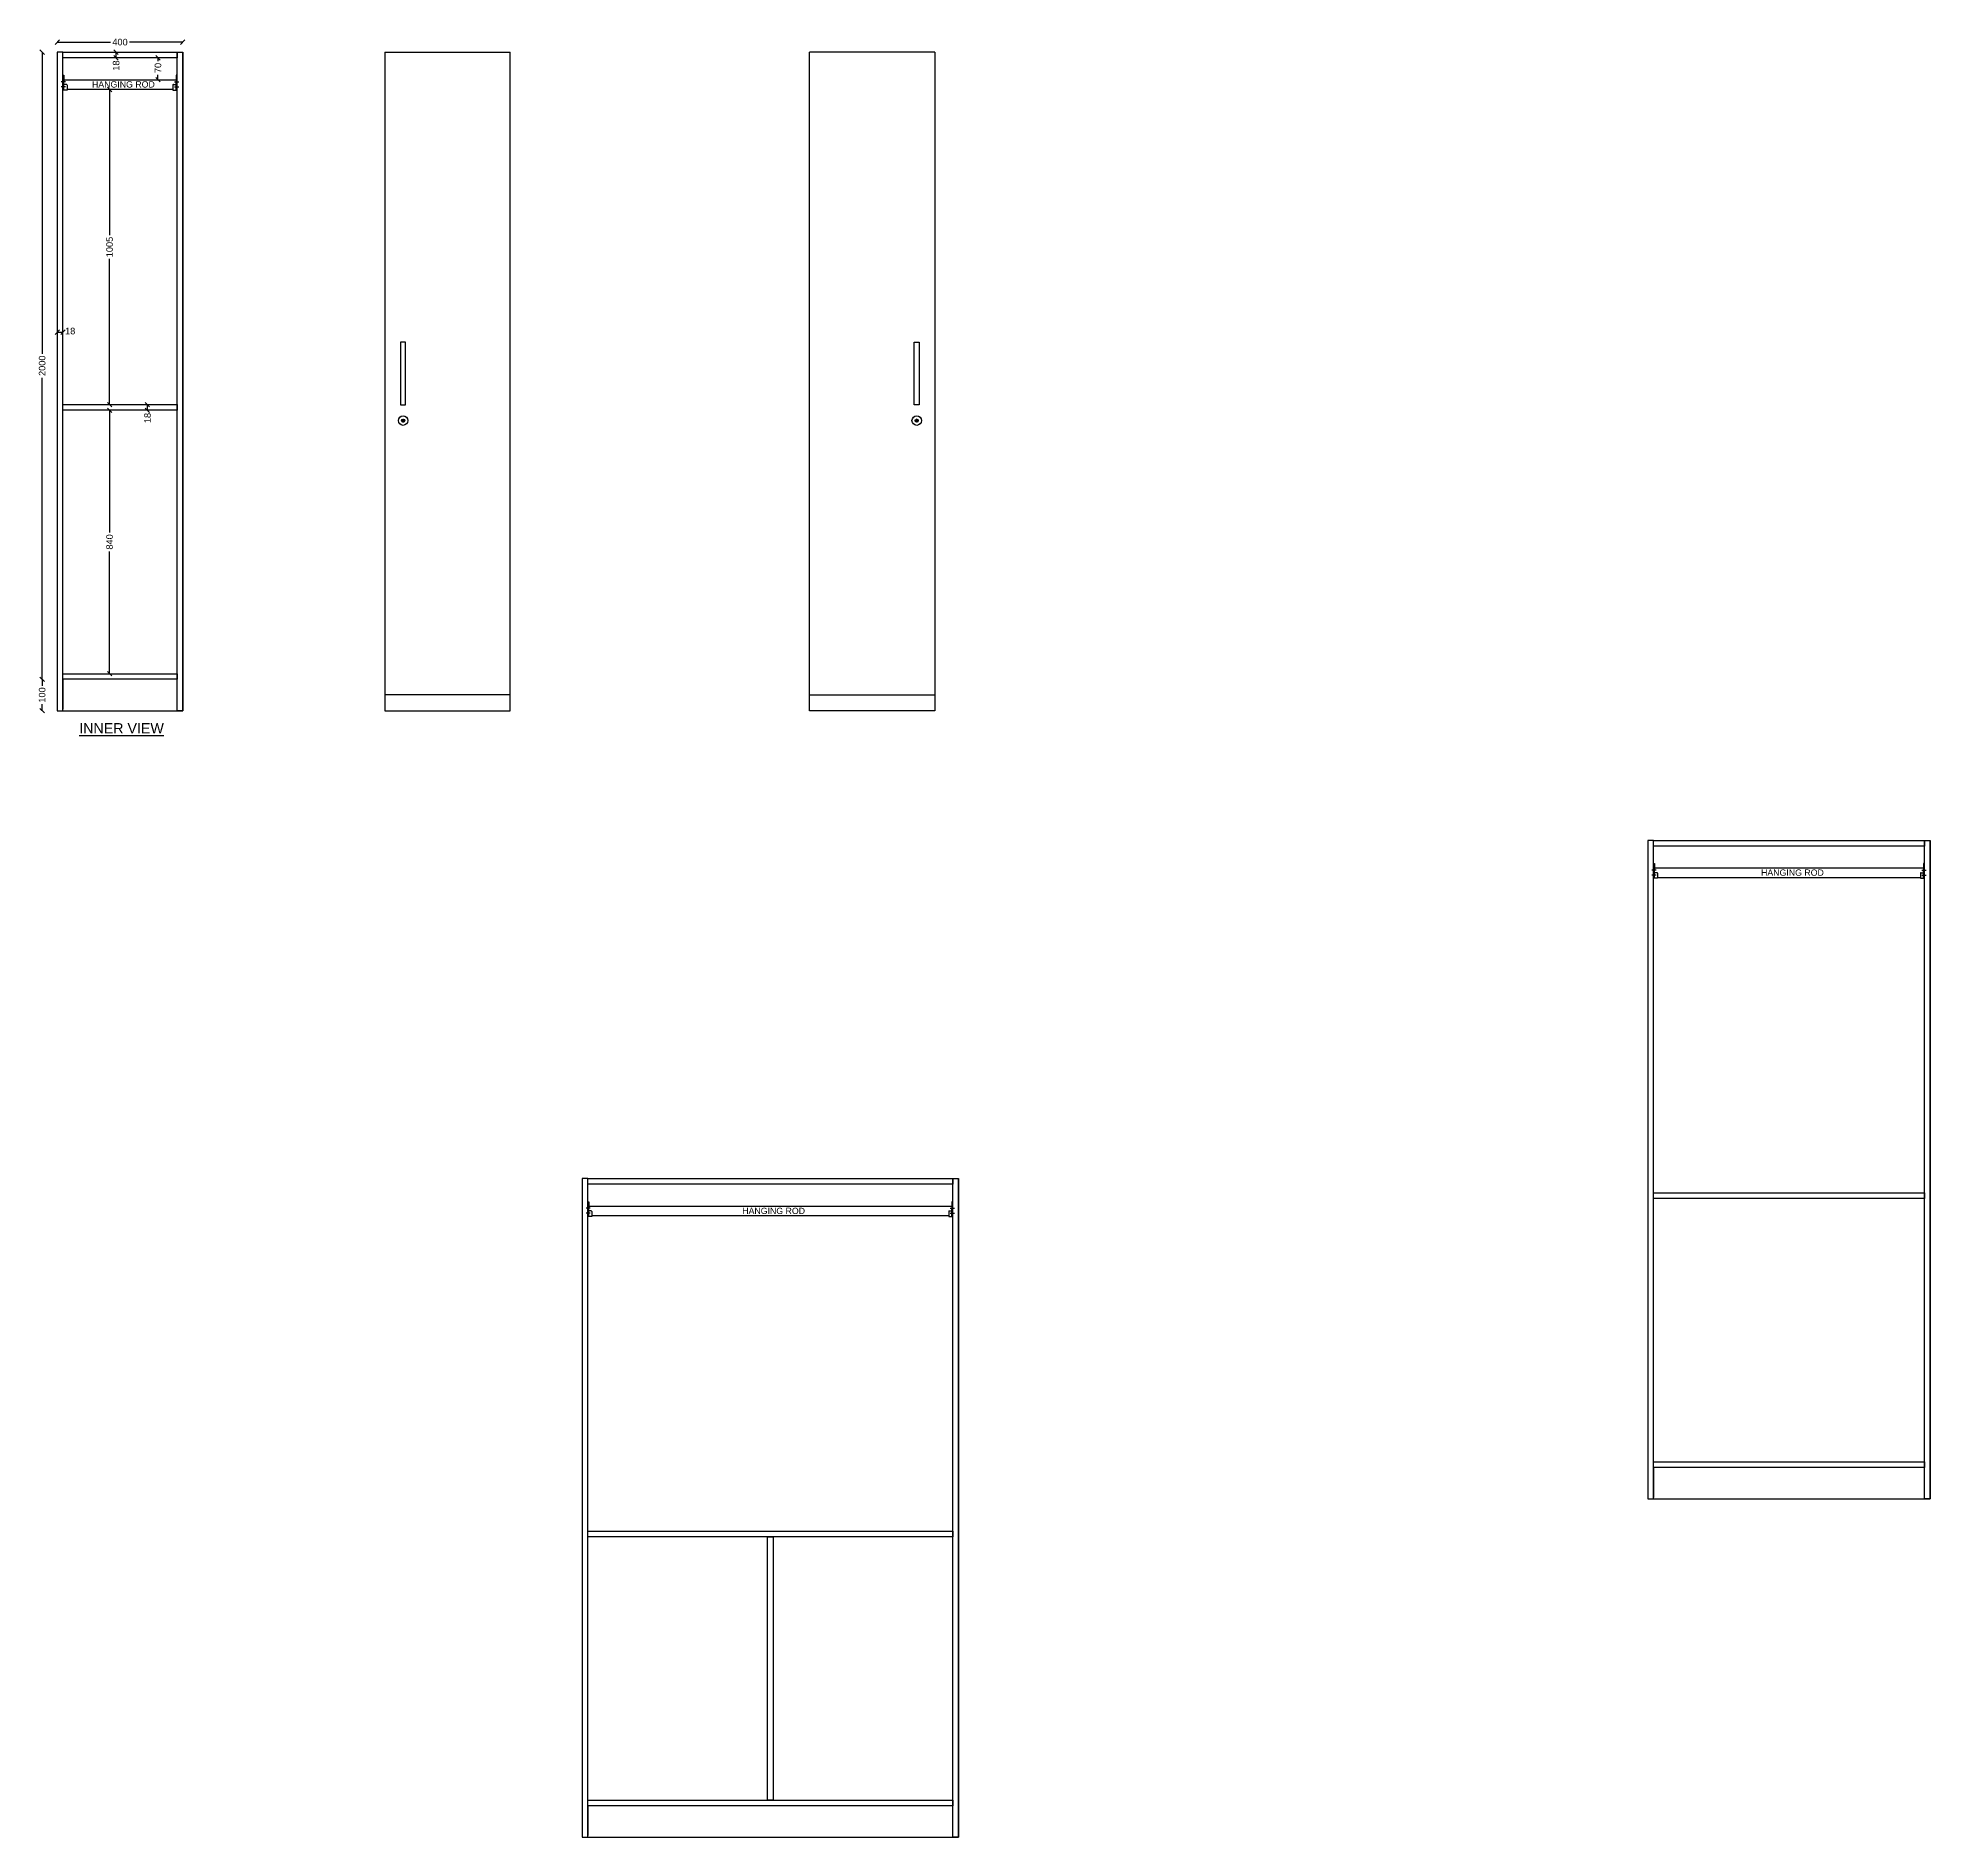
# Model space of a CAD drawing. Header units: millimetres. Extents: x 4065046 to 4134868, y -1476535 to -1460275.
# Drawn here: x 4120607 to 4126642, y -1472344 to -1466606 of the extents above; entities that cross this region are included whole.
import ezdxf

# ---------------------------------------------------------------- set-up
doc = ezdxf.new("R2010")
doc.units = ezdxf.units.MM
doc.header["$LTSCALE"] = 15
doc.header["$PDMODE"] = 35
doc.linetypes.add('HIDDEN', pattern=[9.525, 6.35, -3.175])
doc.layers.add('Hanging Rod', color=5, linetype='Continuous')
doc.layers.add('Text', color=7, linetype='Continuous', lineweight=5)
doc.styles.add('RAJ', font='', dxfattribs={"width": 0.8})
doc.styles.get("Standard").update_dxf_attribs({"font": 'arial.ttf'})
doc.styles.get('RAJ').set_extended_font_data('Bitstream Vera Serif')
doc.dimstyles.new('RAJ', dxfattribs={"dimscale": 7, "dimtxt": 2, "dimasz": 2, "dimexe": 1, "dimexo": 1, "dimgap": 1, "dimtad": 1, "dimdec": 1, "dimzin": 0, "dimdsep": 46, "dimtxsty": 'RAJ', "dimcen": 1, "dimclrd": 8, "dimclre": 8, "dimclrt": 8, "dimadec": 0, "dimazin": 0, "dimtfac": 1, "dimtdec": 1, "dimtofl": 0, "dimtmove": 0, "dimatfit": 3, "dimfxl": 1, "dimtolj": 1, "dimtzin": 0, "dimlwd": 9, "dimlwe": 9, "dimarcsym": 0})

# ---------------------------------------------------------------- blocks, each defined once
blk = doc.blocks.new('_Oblique')
at = {"color": 0, "linetype": 'ByBlock', "lineweight": -2}
blk.add_line((-0.5, -0.5), (0.5, 0.5), dxfattribs=at)
blk = doc.blocks.new('*D157')
at = {"color": 0, "lineweight": -2, "transparency": 16777216}
blk.add_line((-191213.2, -192001.5), (-191195.2, -192001.5), dxfattribs=at)
at = {"layer": 'Defpoints', "color": 0, "linetype": 'ByBlock', "lineweight": -2, "transparency": 16777216}
for p in [(-191213.2, -192001.5), (-191195.2, -192001.5), (-191195.2, -192001.5)]:
    blk.add_point(p, dxfattribs=at)
at = {"color": 0, "linetype": 'ByBlock', "lineweight": -2, "transparency": 16777216, "xscale": 14, "yscale": 14, "zscale": 14, "rotation": 180}
blk.add_blockref('_Oblique', (-191213.2, -192001.5), dxfattribs=at)
at = {"color": 0, "linetype": 'ByBlock', "lineweight": -2, "transparency": 16777216, "xscale": 14, "yscale": 14, "zscale": 14}
blk.add_blockref('_Oblique', (-191195.2, -192001.5), dxfattribs=at)
at = {"linetype": 'ByBlock', "lineweight": -2, "transparency": 16777216, "insert": (-191172.1, -191998.1), "char_height": 21, "attachment_point": 5}
blk.add_mtext('\\A1;18', dxfattribs=at)
blk = doc.blocks.new('_None')
blk = doc.blocks.new('*D162')
at = {"color": 0, "lineweight": -2, "transparency": 16777216}
for p, q in [((-191213.2, -191076.7), (-191043.8, -191076.7)), ((-190813.2, -191076.7), (-190982.6, -191076.7))]:
    blk.add_line(p, q, dxfattribs=at)
at = {"layer": 'Defpoints', "color": 0, "linetype": 'ByBlock', "lineweight": -2, "transparency": 16777216}
for p in [(-190813.2, -191076.7), (-191213.2, -191108.6), (-190813.2, -191108.6)]:
    blk.add_point(p, dxfattribs=at)
at = {"color": 0, "linetype": 'ByBlock', "lineweight": -2, "transparency": 16777216, "xscale": 14, "yscale": 14, "zscale": 14, "rotation": 180}
blk.add_blockref('_Oblique', (-191213.2, -191076.7), dxfattribs=at)
at = {"color": 0, "linetype": 'ByBlock', "lineweight": -2, "transparency": 16777216, "xscale": 14, "yscale": 14, "zscale": 14}
blk.add_blockref('_Oblique', (-190813.2, -191076.7), dxfattribs=at)
at = {"linetype": 'ByBlock', "lineweight": -2, "transparency": 16777216, "insert": (-191013.2, -191076.7), "char_height": 21, "attachment_point": 5}
blk.add_mtext('\\A1;400', dxfattribs=at)
blk = doc.blocks.new('*D163')
at = {"color": 0, "lineweight": -2, "transparency": 16777216}
for p, q in [((-191261.4, -191108.6), (-191261.4, -192070.1)), ((-191261.4, -193108.6), (-191261.4, -192147.1))]:
    blk.add_line(p, q, dxfattribs=at)
at = {"layer": 'Defpoints', "color": 0, "linetype": 'ByBlock', "lineweight": -2, "transparency": 16777216}
for p in [(-191261.4, -191108.6), (-191213.2, -191108.6), (-191195.2, -193108.6)]:
    blk.add_point(p, dxfattribs=at)
at = {"color": 0, "linetype": 'ByBlock', "lineweight": -2, "transparency": 16777216, "xscale": 14, "yscale": 14, "zscale": 14}
for p, rotation in [((-191261.4, -191108.6), 90), ((-191261.4, -193108.6), 270)]:
    blk.add_blockref('_Oblique', p, dxfattribs=dict(at, rotation=rotation))
at = {"linetype": 'ByBlock', "lineweight": -2, "transparency": 16777216, "insert": (-191261.4, -192108.6), "char_height": 21, "attachment_point": 5, "rotation": 90}
blk.add_mtext('\\A1;2000', dxfattribs=at)
blk = doc.blocks.new('*D164')
at = {"color": 0, "lineweight": -2, "transparency": 16777216}
for p, q in [((-191261.4, -193108.6), (-191261.4, -193129.4)), ((-191261.4, -193208.6), (-191261.4, -193187.7))]:
    blk.add_line(p, q, dxfattribs=at)
at = {"layer": 'Defpoints', "color": 0, "linetype": 'ByBlock', "lineweight": -2, "transparency": 16777216}
for p in [(-191261.4, -193108.6), (-191195.2, -193108.6), (-191213.2, -193208.6)]:
    blk.add_point(p, dxfattribs=at)
at = {"color": 0, "linetype": 'ByBlock', "lineweight": -2, "transparency": 16777216, "xscale": 14, "yscale": 14, "zscale": 14}
for p, rotation in [((-191261.4, -193108.6), 90), ((-191261.4, -193208.6), 270)]:
    blk.add_blockref('_Oblique', p, dxfattribs=dict(at, rotation=rotation))
at = {"linetype": 'ByBlock', "lineweight": -2, "transparency": 16777216, "insert": (-191261.4, -193158.6), "char_height": 21, "attachment_point": 5, "rotation": 90}
blk.add_mtext('\\A1;100', dxfattribs=at)
blk = doc.blocks.new('*D158')
at = {"color": 0, "lineweight": -2, "transparency": 16777216}
blk.add_line((-191025.6, -191126.6), (-191025.6, -191108.6), dxfattribs=at)
at = {"layer": 'Defpoints', "color": 0, "linetype": 'ByBlock', "lineweight": -2, "transparency": 16777216}
for p in [(-191025.6, -191108.6), (-191025.6, -191108.6), (-191025.6, -191126.6)]:
    blk.add_point(p, dxfattribs=at)
at = {"color": 0, "linetype": 'ByBlock', "lineweight": -2, "transparency": 16777216, "xscale": 14, "yscale": 14, "zscale": 14}
for p, rotation in [((-191025.6, -191108.6), 90), ((-191025.6, -191126.6), 270)]:
    blk.add_blockref('_Oblique', p, dxfattribs=dict(at, rotation=rotation))
at = {"linetype": 'ByBlock', "lineweight": -2, "transparency": 16777216, "insert": (-191025.4, -191151.4), "char_height": 21, "attachment_point": 5, "rotation": 90}
blk.add_mtext('\\A1;18', dxfattribs=at)
blk = doc.blocks.new('*D168')
at = {"color": 0, "lineweight": -2, "transparency": 16777216}
for p, q in [((-190892.1, -191126.6), (-190892.1, -191137.1)), ((-190892.1, -191196.6), (-190892.1, -191181))]:
    blk.add_line(p, q, dxfattribs=at)
at = {"layer": 'Defpoints', "color": 0, "linetype": 'ByBlock', "lineweight": -2, "transparency": 16777216}
for p in [(-190892.1, -191126.6), (-190855.2, -191126.6), (-190855.2, -191196.6)]:
    blk.add_point(p, dxfattribs=at)
at = {"color": 0, "linetype": 'ByBlock', "lineweight": -2, "transparency": 16777216, "xscale": 14, "yscale": 14, "zscale": 14}
for p, rotation in [((-190892.1, -191126.6), 90), ((-190892.1, -191196.6), 270)]:
    blk.add_blockref('_Oblique', p, dxfattribs=dict(at, rotation=rotation))
at = {"linetype": 'ByBlock', "lineweight": -2, "transparency": 16777216, "insert": (-190892.1, -191159.1), "char_height": 21, "attachment_point": 5, "rotation": 90}
blk.add_mtext('\\A1;70', dxfattribs=at)
blk = doc.blocks.new('*D169')
at = {"color": 0, "lineweight": -2, "transparency": 16777216}
blk.add_line((-190925.6, -192250.5), (-190925.6, -192232.5), dxfattribs=at)
at = {"layer": 'Defpoints', "color": 0, "linetype": 'ByBlock', "lineweight": -2, "transparency": 16777216}
for p in [(-190925.6, -192232.5), (-190925.6, -192232.5), (-190925.6, -192250.5)]:
    blk.add_point(p, dxfattribs=at)
at = {"color": 0, "linetype": 'ByBlock', "lineweight": -2, "transparency": 16777216, "xscale": 14, "yscale": 14, "zscale": 14}
for p, rotation in [((-190925.6, -192232.5), 90), ((-190925.6, -192250.5), 270)]:
    blk.add_blockref('_Oblique', p, dxfattribs=dict(at, rotation=rotation))
at = {"linetype": 'ByBlock', "lineweight": -2, "transparency": 16777216, "insert": (-190925.4, -192275.3), "char_height": 21, "attachment_point": 5, "rotation": 90}
blk.add_mtext('\\A1;18', dxfattribs=at)
blk = doc.blocks.new('*D170')
at = {"color": 0, "lineweight": -2, "transparency": 16777216}
for p, q in [((-191046.5, -191227.6), (-191046.5, -191692.6)), ((-191046.5, -192232.5), (-191046.5, -191767.5))]:
    blk.add_line(p, q, dxfattribs=at)
at = {"layer": 'Defpoints', "color": 0, "linetype": 'ByBlock', "lineweight": -2, "transparency": 16777216}
for p in [(-191105, -191227.6), (-191046.5, -191227.6), (-191105, -192232.5)]:
    blk.add_point(p, dxfattribs=at)
at = {"color": 0, "linetype": 'ByBlock', "lineweight": -2, "transparency": 16777216, "xscale": 14, "yscale": 14, "zscale": 14}
for p, rotation in [((-191046.5, -191227.6), 90), ((-191046.5, -192232.5), 270)]:
    blk.add_blockref('_Oblique', p, dxfattribs=dict(at, rotation=rotation))
at = {"linetype": 'ByBlock', "lineweight": -2, "transparency": 16777216, "insert": (-191046.5, -191730), "char_height": 21, "attachment_point": 5, "rotation": 90}
blk.add_mtext('\\A1;1005', dxfattribs=at)
blk = doc.blocks.new('*D171')
at = {"color": 0, "lineweight": -2, "transparency": 16777216}
for p, q in [((-191046.5, -192250.5), (-191046.5, -192640.3)), ((-191046.5, -193090.6), (-191046.5, -192700.7))]:
    blk.add_line(p, q, dxfattribs=at)
at = {"layer": 'Defpoints', "color": 0, "linetype": 'ByBlock', "lineweight": -2, "transparency": 16777216}
for p in [(-191024.5, -192250.5), (-191046.5, -193090.6), (-191024.5, -193090.6)]:
    blk.add_point(p, dxfattribs=at)
at = {"color": 0, "linetype": 'ByBlock', "lineweight": -2, "transparency": 16777216, "xscale": 14, "yscale": 14, "zscale": 14}
for p, rotation in [((-191046.5, -192250.5), 90), ((-191046.5, -193090.6), 270)]:
    blk.add_blockref('_Oblique', p, dxfattribs=dict(at, rotation=rotation))
at = {"linetype": 'ByBlock', "lineweight": -2, "transparency": 16777216, "insert": (-191046.5, -192670.5), "char_height": 21, "attachment_point": 5, "rotation": 90}
blk.add_mtext('\\A1;840', dxfattribs=at)
blk = doc.blocks.new('49')
for p, q in [((-191213.2, -191108.6), (-191213.2, -193208.6)), ((-190813.2, -193208.6), (-190813.2, -191108.6)), ((-190813.2, -193208.6), (-190813.2, -193108.6)), ((-191213.2, -193208.6), (-190813.2, -193208.6))]:
    blk.add_line(p, q)
at = {"color": 3}
for p, q in [((-191187.1, -191203.1), (-191200.3, -191203.1)), ((-191187.1, -191219.1), (-191200.3, -191219.1)), ((-190839.3, -191203.1), (-190826.1, -191203.1)), ((-190839.3, -191219.1), (-190826.1, -191219.1))]:
    blk.add_line(p, q, dxfattribs=at)
for points in [[(-191195.2, -191108.6), (-191213.2, -191108.6), (-191213.2, -193208.6), (-191195.2, -193208.6)], [(-191195.2, -191108.6), (-190831.2, -191108.6), (-190831.2, -191126.6), (-191195.2, -191126.6)], [(-190831.2, -191108.6), (-190813.2, -191108.6), (-190813.2, -193208.6), (-190831.2, -193208.6)], [(-191195.2, -192232.5), (-190831.2, -192232.5), (-190831.2, -192250.5), (-191195.2, -192250.5)], [(-191195.2, -193090.6), (-190831.2, -193090.6), (-190831.2, -193108.6), (-191195.2, -193108.6)]]:
    blk.add_lwpolyline(points, close=True)
at = {"color": 5}
for points in [[(-191192.2, -191211.7), (-191192.2, -191196.6), (-190834.2, -191196.6), (-190834.2, -191211.7)], [(-190844.2, -191227.6), (-191182.2, -191227.6)]]:
    blk.add_lwpolyline(points, dxfattribs=at)
at = {"linetype": 'HIDDEN'}
blk.add_lwpolyline([(-191195.2, -193208.6), (-190831.2, -193208.6), (-190831.2, -193108.6), (-191195.2, -193108.6)], close=True, dxfattribs=at)
at = {"layer": 'Hanging Rod'}
for p, q in [((-191195.2, -191229.6), (-191195.2, -191182.1)), ((-191195.2, -191182.1), (-191192.2, -191182.1)), ((-191192.2, -191182.1), (-191192.2, -191201.6)), ((-191192.2, -191229.6), (-191192.2, -191201.6)), ((-191184.2, -191211.7), (-191192.2, -191211.7)), ((-191182.2, -191212.7), (-191182.2, -191229.6)), ((-190844.2, -191212.7), (-190844.2, -191229.6)), ((-190842.2, -191211.7), (-190834.2, -191211.7)), ((-190831.2, -191182.1), (-190834.2, -191182.1)), ((-190834.2, -191182.1), (-190834.2, -191201.6)), ((-190834.2, -191229.6), (-190834.2, -191201.6)), ((-190831.2, -191229.6), (-190831.2, -191182.1)), ((-191192.2, -191229.6), (-191195.2, -191229.6)), ((-191182.2, -191229.6), (-191192.2, -191229.6)), ((-190844.2, -191229.6), (-190834.2, -191229.6)), ((-190834.2, -191229.6), (-190831.2, -191229.6))]:
    blk.add_line(p, q, dxfattribs=at)
for centre, start, end in [((-191183.6, -191212.9), 8.13097, 118.73893), ((-190842.9, -191212.9), 61.26107, 171.86903)]:
    blk.add_arc(centre, 1.36, start, end, dxfattribs=at)
blk.add_text('%%UINNER VIEW', height=32.5).set_placement((-191143.2, -193280.8))
at = {"layer": 'Text', "ltscale": 3, "insert": (-191002.4, -191201.4), "char_height": 20, "width": 370.207, "attachment_point": 2}
blk.add_mtext('\\pxqc;HANGING ROD', dxfattribs=at)
at = {"linetype": 'ByBlock', "lineweight": -2}
for base, p1, p2, picture, middle in [((-191261.4, -191108.6), (-191195.2, -193108.6), (-191213.2, -191108.6), '*D163', (-191261.4, -192108.6)), ((-191046.5, -191227.6), (-191105, -192232.5), (-191105, -191227.6), '*D170', (-191046.5, -191730)), ((-191046.5, -193090.6), (-191024.5, -192250.5), (-191024.5, -193090.6), '*D171', (-191046.5, -192670.5))]:
    dim = blk.add_linear_dim(base=base, p1=p1, p2=p2, angle=90, dimstyle='RAJ', override={"dimtxt": 3, "dimtad": 0, "dimdec": 0, "dimtxsty": 'Standard', "dimblk": 'Oblique', "dimcen": 0, "dimse1": 1, "dimse2": 1, "dimclrd": 0, "dimclre": 0, "dimclrt": 256, "dimtdec": 0, "dimtmove": 2, "dimldrblk": 'None', "dimfxl": 0.5, "dimlwd": 65534, "dimlwe": 65534, "dimarcsym": 2}, dxfattribs=at)
    dim.commit()
    dim.dimension.update_dxf_attribs({"geometry": picture, "text_midpoint": middle})
dim = blk.add_linear_dim(base=(-190813.2, -191076.7), p1=(-191213.2, -191108.6), p2=(-190813.2, -191108.6), dimstyle='RAJ', override={"dimtxt": 3, "dimtad": 0, "dimdec": 0, "dimtxsty": 'Standard', "dimblk": 'Oblique', "dimcen": 0, "dimse1": 1, "dimse2": 1, "dimclrd": 0, "dimclre": 0, "dimclrt": 256, "dimtdec": 0, "dimtmove": 2, "dimldrblk": 'None', "dimfxl": 0.5, "dimlwd": 65534, "dimlwe": 65534, "dimarcsym": 2}, dxfattribs=at)
dim.commit()
dim.dimension.update_dxf_attribs({"geometry": '*D162', "text_midpoint": (-191013.2, -191076.7)})
for base, p1, p2, picture, middle in [((-191025.6, -191108.6), (-191025.6, -191126.6), (-191025.6, -191108.6), '*D158', (-191025.4, -191151.4)), ((-190892.1, -191126.6), (-190855.2, -191196.6), (-190855.2, -191126.6), '*D168', (-190892.1, -191159.1)), ((-190925.6, -192232.5), (-190925.6, -192250.5), (-190925.6, -192232.5), '*D169', (-190925.4, -192275.3)), ((-191261.4, -193108.6), (-191213.2, -193208.6), (-191195.2, -193108.6), '*D164', (-191261.4, -193158.6))]:
    dim = blk.add_linear_dim(base=base, p1=p1, p2=p2, angle=90, dimstyle='RAJ', override={"dimtxt": 3, "dimtad": 0, "dimdec": 0, "dimtxsty": 'Standard', "dimblk": 'Oblique', "dimcen": 0, "dimse1": 1, "dimse2": 1, "dimclrd": 0, "dimclre": 0, "dimclrt": 256, "dimtdec": 0, "dimtmove": 2, "dimldrblk": 'None', "dimfxl": 0.5, "dimlwd": 65534, "dimlwe": 65534, "dimarcsym": 2}, dxfattribs=at)
    dim.commit()
    dim.dimension.update_dxf_attribs({"geometry": picture, "text_midpoint": middle, "dimtype": 128})
dim = blk.add_linear_dim(base=(-191195.2, -192001.5), p1=(-191213.2, -192001.5), p2=(-191195.2, -192001.5), dimstyle='RAJ', override={"dimtxt": 3, "dimtad": 0, "dimdec": 0, "dimtxsty": 'Standard', "dimblk": 'Oblique', "dimcen": 0, "dimse1": 1, "dimse2": 1, "dimclrd": 0, "dimclre": 0, "dimclrt": 256, "dimtdec": 0, "dimtmove": 2, "dimldrblk": 'None', "dimfxl": 0.5, "dimlwd": 65534, "dimlwe": 65534, "dimarcsym": 2}, dxfattribs=at)
dim.commit()
dim.dimension.update_dxf_attribs({"geometry": '*D157', "text_midpoint": (-191172.1, -191998.1), "dimtype": 128})

msp = doc.modelspace()

# ---------------------------------------------------------------- linework, layer by layer
for p, q in [((4121714, -1466652.1), (4121714, -1468752.1)), ((4122114, -1468752.1), (4122114, -1466652.1)), ((4123067.9, -1468752.1), (4123067.9, -1466652.1)), ((4123467.9, -1466652.1), (4123467.9, -1468752.1)), ((4121771.6, -1467822.7), (4121772.6, -1467822.7)), ((4121771.6, -1467822.7), (4121771.6, -1467825.8)), ((4121771.6, -1467828.5), (4121771.6, -1467831.7)), ((4121771.6, -1467831.7), (4121772.6, -1467831.7)), ((4121772.6, -1467822.7), (4121772.6, -1467825.8)), ((4121772.6, -1467828.5), (4121772.6, -1467831.7)), ((4123410.3, -1467822.7), (4123409.3, -1467822.7)), ((4123409.3, -1467822.7), (4123409.3, -1467825.8)), ((4123409.3, -1467828.5), (4123409.3, -1467831.7)), ((4123410.3, -1467831.7), (4123409.3, -1467831.7)), ((4123410.3, -1467822.7), (4123410.3, -1467825.8)), ((4123410.3, -1467828.5), (4123410.3, -1467831.7)), ((4121714, -1468752.1), (4122114, -1468752.1)), ((4123467.9, -1468752.1), (4123067.9, -1468752.1)), ((4125741.7, -1469165.7), (4125741.7, -1471265.7)), ((4126641.7, -1471265.7), (4126641.7, -1469165.7)), ((4122342.9, -1470244.4), (4122342.9, -1472344.4)), ((4123542.9, -1472344.4), (4123542.9, -1470244.4)), ((4126641.7, -1471265.7), (4126641.7, -1471165.7)), ((4125741.7, -1471265.7), (4126641.7, -1471265.7)), ((4123542.9, -1472344.4), (4123542.9, -1472244.4)), ((4122342.9, -1472344.4), (4123542.9, -1472344.4))]:
    msp.add_line(p, q)
at = {"linetype": 'ByBlock', "lineweight": -2}
for p, q in [((4121714, -1466652.1), (4122114, -1466652.1)), ((4123467.9, -1466652.1), (4123067.9, -1466652.1))]:
    msp.add_line(p, q, dxfattribs=at)
at = {"color": 3}
for p, q in [((4125767.7, -1469260.2), (4125754.6, -1469260.2)), ((4125767.7, -1469276.2), (4125754.6, -1469276.2)), ((4126615.6, -1469260.2), (4126628.7, -1469260.2)), ((4126615.6, -1469276.2), (4126628.7, -1469276.2)), ((4122369, -1470338.9), (4122355.8, -1470338.9)), ((4122369, -1470354.9), (4122355.8, -1470354.9)), ((4123516.8, -1470338.9), (4123530, -1470338.9)), ((4123516.8, -1470354.9), (4123530, -1470354.9))]:
    msp.add_line(p, q, dxfattribs=at)
for points in [[(4121780.2, -1467577.2), (4121764, -1467577.2), (4121764, -1467777.2), (4121780.2, -1467777.2)], [(4123401.7, -1467577.2), (4123417.9, -1467577.2), (4123417.9, -1467777.2), (4123401.7, -1467777.2)], [(4125759.7, -1469165.7), (4125741.7, -1469165.7), (4125741.7, -1471265.7), (4125759.7, -1471265.7)], [(4125759.7, -1469165.7), (4126623.7, -1469165.7), (4126623.7, -1469183.7), (4125759.7, -1469183.7)], [(4126623.7, -1469165.7), (4126641.7, -1469165.7), (4126641.7, -1471265.7), (4126623.7, -1471265.7)], [(4122360.9, -1470244.4), (4122342.9, -1470244.4), (4122342.9, -1472344.4), (4122360.9, -1472344.4)], [(4122360.9, -1470244.4), (4123524.9, -1470244.4), (4123524.9, -1470262.4), (4122360.9, -1470262.4)], [(4123524.9, -1470244.4), (4123542.9, -1470244.4), (4123542.9, -1472344.4), (4123524.9, -1472344.4)], [(4125759.7, -1470289.6), (4126623.7, -1470289.6), (4126623.7, -1470307.6), (4125759.7, -1470307.6)], [(4125759.7, -1471147.7), (4126623.7, -1471147.7), (4126623.7, -1471165.7), (4125759.7, -1471165.7)], [(4122360.9, -1471368.4), (4123524.9, -1471368.4), (4123524.9, -1471386.4), (4122360.9, -1471386.4)], [(4122933.9, -1472226.4), (4122933.9, -1471386.4), (4122951.9, -1471386.4), (4122951.9, -1472226.4)], [(4122360.9, -1472226.4), (4123524.9, -1472226.4), (4123524.9, -1472244.4), (4122360.9, -1472244.4)]]:
    msp.add_lwpolyline(points, close=True)
at = {"linetype": 'Continuous'}
for points in [[(4121714, -1468752.1), (4122114, -1468752.1), (4122114, -1468702.1), (4121714, -1468702.1)], [(4123467.9, -1468752.1), (4123067.9, -1468752.1), (4123067.9, -1468702.1), (4123467.9, -1468702.1)]]:
    msp.add_lwpolyline(points, close=True, dxfattribs=at)
at = {"color": 5}
for points in [[(4125762.7, -1469268.8), (4125762.7, -1469253.7), (4126620.7, -1469253.7), (4126620.7, -1469268.8)], [(4126610.7, -1469284.7), (4125772.7, -1469284.7)], [(4122363.9, -1470347.6), (4122363.9, -1470332.4), (4123521.9, -1470332.4), (4123521.9, -1470347.6)], [(4123511.9, -1470363.4), (4122373.9, -1470363.4)]]:
    msp.add_lwpolyline(points, dxfattribs=at)
at = {"linetype": 'HIDDEN'}
for points in [[(4125759.7, -1471265.7), (4126623.7, -1471265.7), (4126623.7, -1471165.7), (4125759.7, -1471165.7)], [(4122360.9, -1472344.4), (4123524.9, -1472344.4), (4123524.9, -1472244.4), (4122360.9, -1472244.4)]]:
    msp.add_lwpolyline(points, close=True, dxfattribs=at)
for centre, radius in [((4121772.1, -1467827.2), 15), ((4121772.1, -1467827.2), 5), ((4123409.8, -1467827.2), 15), ((4123409.8, -1467827.2), 5)]:
    msp.add_circle(centre, radius)
for centre, start, end in [((4121772.1, -1467827.2), 110.40665, 249.59335), ((4121772.1, -1467827.2), 290.40665, 69.59335), ((4123409.8, -1467827.2), 110.40665, 249.59335), ((4123409.8, -1467827.2), 290.40665, 69.59335)]:
    msp.add_arc(centre, 1.43, start, end)
at = {"layer": 'Hanging Rod'}
for p, q in [((4125759.7, -1469286.7), (4125759.7, -1469239.2)), ((4125759.7, -1469239.2), (4125762.7, -1469239.2)), ((4125762.7, -1469239.2), (4125762.7, -1469258.7)), ((4126623.7, -1469239.2), (4126620.7, -1469239.2)), ((4126620.7, -1469239.2), (4126620.7, -1469258.7)), ((4126623.7, -1469286.7), (4126623.7, -1469239.2)), ((4125762.7, -1469286.7), (4125759.7, -1469286.7)), ((4125762.7, -1469286.7), (4125762.7, -1469258.7)), ((4125770.7, -1469268.8), (4125762.7, -1469268.8)), ((4125772.7, -1469286.7), (4125762.7, -1469286.7)), ((4125772.7, -1469270.8), (4125772.7, -1469286.7)), ((4126610.7, -1469270.8), (4126610.7, -1469286.7)), ((4126610.7, -1469286.7), (4126620.7, -1469286.7)), ((4126612.7, -1469268.8), (4126620.7, -1469268.8)), ((4126620.7, -1469286.7), (4126620.7, -1469258.7)), ((4126620.7, -1469286.7), (4126623.7, -1469286.7)), ((4122360.9, -1470365.4), (4122360.9, -1470317.9)), ((4122360.9, -1470317.9), (4122363.9, -1470317.9)), ((4122363.9, -1470317.9), (4122363.9, -1470337.5)), ((4123524.9, -1470317.9), (4123521.9, -1470317.9)), ((4123521.9, -1470317.9), (4123521.9, -1470337.5)), ((4123524.9, -1470365.4), (4123524.9, -1470317.9)), ((4122363.9, -1470365.4), (4122360.9, -1470365.4)), ((4122363.9, -1470365.4), (4122363.9, -1470337.5)), ((4122371.9, -1470347.6), (4122363.9, -1470347.6)), ((4122373.9, -1470365.4), (4122363.9, -1470365.4)), ((4122373.9, -1470349.6), (4122373.9, -1470365.4)), ((4123511.9, -1470349.6), (4123511.9, -1470365.4)), ((4123511.9, -1470365.4), (4123521.9, -1470365.4)), ((4123513.9, -1470347.6), (4123521.9, -1470347.6)), ((4123521.9, -1470365.4), (4123521.9, -1470337.5)), ((4123521.9, -1470365.4), (4123524.9, -1470365.4))]:
    msp.add_line(p, q, dxfattribs=at)
for centre, start, end in [((4125770.7, -1469270.8), 0, 90), ((4126612.7, -1469270.8), 90, 180), ((4122371.9, -1470349.6), 0, 90), ((4123513.9, -1470349.6), 90, 180)]:
    msp.add_arc(centre, 2, start, end, dxfattribs=at)

# ---------------------------------------------------------------- block references
at = {"linetype": 'ByBlock', "lineweight": -2}
msp.add_blockref('49', (4311882.5, -1275543.5), dxfattribs=at)

# ---------------------------------------------------------------- texts
at = {"layer": 'Text', "ltscale": 3, "char_height": 20, "width": 870.207, "attachment_point": 2}
for insert in [(4126202.5, -1469258.5), (4122953.7, -1470337.3)]:
    msp.add_mtext('\\pxqc;HANGING ROD', dxfattribs=dict(at, insert=insert))

doc.saveas('drawing.dxf')
